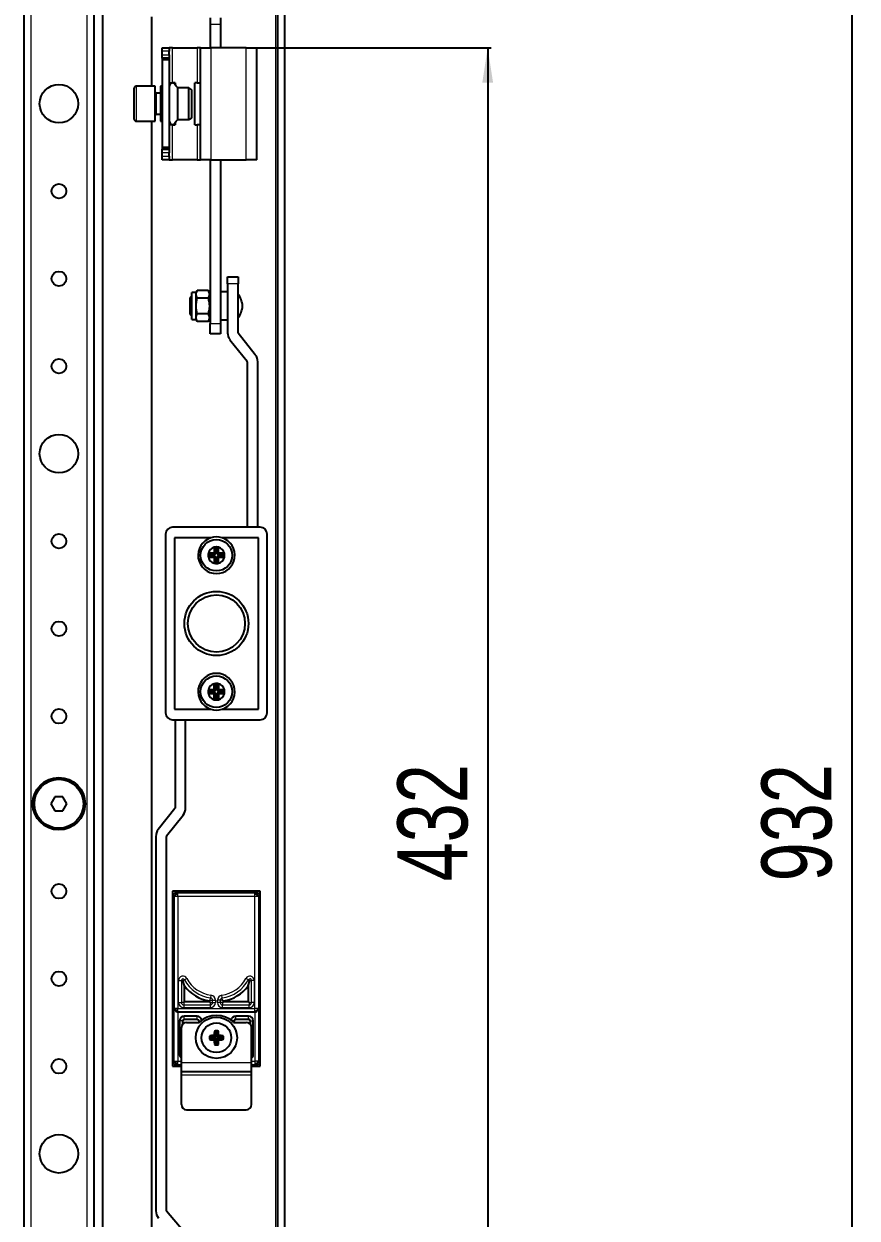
# Model space of a CAD drawing. Header units: millimetres. Extents: x -794 to 1944, y -422 to 1043.
# Drawn here: x 1706.2 to 1944.3, y 182.2 to 523.3 of the extents above; entities that cross this region are included whole.
import ezdxf

# ---------------------------------------------------------------- set-up
doc = ezdxf.new("R2010")
doc.units = ezdxf.units.MM
doc.layers.add('FORMAT', color=7, linetype='Continuous')
doc.styles.add('SLDTEXTSTYLE0', font='TXT', dxfattribs={"width": 0.75})
doc.dimstyles.new('SLDDIMSTYLE0', dxfattribs={"dimtxt": 20, "dimasz": 10, "dimexe": 0, "dimexo": 0.0625, "dimgap": 5, "dimtad": 2, "dimdec": 1, "dimrnd": 1e-09, "dimzin": 12, "dimdsep": 46, "dimtxsty": 'SLDTEXTSTYLE0', "dimsah": 1, "dimcen": 0.09, "dimadec": 0, "dimazin": 3, "dimtfac": 1, "dimtofl": 0, "dimtmove": 0, "dimatfit": 3, "dimfxl": 0, "dimfrac": 2, "dimtolj": 1, "dimtzin": 12, "dimarcsym": 0})

# ---------------------------------------------------------------- blocks, each defined once
blk = doc.blocks.new('_D_5')
at = {"layer": 'FORMAT'}
for p, q in [((1772.73, 766.53), (1943.72, 766.53)), ((1942.72, 766.53), (1942.72, -165.47)), ((1772.73, -165.47), (1943.72, -165.47))]:
    blk.add_line(p, q, dxfattribs=at)
for points in [[(1942.72, 766.53), (1941.18, 756.53), (1944.26, 756.53)], [(1942.72, -165.47), (1944.26, -155.47), (1941.18, -155.47)]]:
    blk.add_solid(points, dxfattribs=at)
at = {"layer": 'FORMAT', "insert": (1916.94, 278.36), "char_height": 20, "attachment_point": 1, "rotation": 90, "style": 'SLDTEXTSTYLE0'}
blk.add_mtext('932', dxfattribs=at)
blk = doc.blocks.new('_D_8')
at = {"layer": 'FORMAT'}
for p, q in [((1769.73, 516.53), (1839.72, 516.53)), ((1838.72, 516.53), (1838.72, 84.53)), ((1769.73, 84.53), (1839.72, 84.53))]:
    blk.add_line(p, q, dxfattribs=at)
for points in [[(1838.72, 516.53), (1837.18, 506.53), (1840.26, 506.53)], [(1838.72, 84.53), (1840.26, 94.53), (1837.18, 94.53)]]:
    blk.add_solid(points, dxfattribs=at)
at = {"layer": 'FORMAT', "insert": (1812.94, 278.36), "char_height": 20, "attachment_point": 1, "rotation": 90, "style": 'SLDTEXTSTYLE0'}
blk.add_mtext('432', dxfattribs=at)

msp = doc.modelspace()

# ---------------------------------------------------------------- linework, layer by layer
at = {"color": 7, "linetype": 'Continuous', "lineweight": 25}
for p, q in [((1778.72, -276.97), (1778.72, 878.03)), ((1780.72, -276.97), (1780.72, 878.03)), ((1728.72, 845.03), (1728.72, -243.97)), ((1706.22, 818.03), (1706.22, -216.97)), ((1726.22, 818.03), (1726.22, -216.97)), ((1742.72, 525.35), (1742.72, 505.53)), ((1759.42, 525.1), (1759.42, 523.23)), ((1759.42, 523.23), (1759.42, 516.53)), ((1762.42, 525.1), (1762.42, 523.23)), ((1762.42, 523.23), (1762.42, 516.53)), ((1745.72, 516.53), (1747.72, 516.53)), ((1745.72, 515.53), (1745.72, 516.53)), ((1745.72, 514.53), (1745.72, 515.53)), ((1747.72, 516.53), (1747.72, 515.53)), ((1748.72, 516.53), (1747.72, 516.53)), ((1747.72, 514.53), (1747.72, 515.53)), ((1748.72, 516.53), (1755.72, 516.53)), ((1756.72, 516.53), (1755.72, 516.53)), ((1756.72, 516.53), (1759.72, 516.53)), ((1756.72, 484.53), (1756.72, 516.53)), ((1769.72, 516.53), (1759.72, 516.53)), ((1769.72, 516.53), (1772.72, 516.53)), ((1772.72, 484.53), (1772.72, 516.53)), ((1745.72, 513.53), (1745.72, 514.53)), ((1747.72, 513.53), (1745.72, 513.53)), ((1745.72, 513.53), (1745.72, 513.03)), ((1747.72, 513.03), (1745.72, 513.03)), ((1745.72, 513.03), (1745.72, 488.03)), ((1747.72, 514.53), (1747.72, 513.53)), ((1747.72, 513.53), (1747.72, 513.03)), ((1747.72, 513.03), (1747.72, 488.03)), ((1743.72, 505.53), (1738.32, 505.53)), ((1743.72, 497.97), (1743.72, 505.53)), ((1745.72, 505.53), (1745.22, 505.53)), ((1745.22, 505.53), (1745.22, 504.31)), ((1747.72, 506.53), (1748.72, 506.53)), ((1749.42, 506.53), (1748.72, 506.53)), ((1749.42, 506.53), (1749.42, 506.08)), ((1753.35, 505.03), (1750.22, 505.03)), ((1750.22, 496.03), (1750.22, 505.03)), ((1754.22, 504.53), (1753.35, 505.03)), ((1753.35, 496.03), (1753.35, 505.03)), ((1755.02, 494.53), (1755.02, 506.53)), ((1755.72, 506.53), (1755.02, 506.53)), ((1755.72, 506.53), (1756.72, 506.53)), ((1737.72, 498.27), (1737.72, 504.93)), ((1745.22, 503.53), (1743.97, 503.53)), ((1745.22, 504.31), (1745.22, 495.53)), ((1754.22, 496.53), (1754.22, 504.53)), ((1737.72, 496.13), (1737.72, 498.27)), ((1738.32, 495.53), (1743.72, 495.53)), ((1742.72, 495.53), (1742.72, 105.53)), ((1743.72, 495.53), (1743.72, 497.97)), ((1743.97, 497.53), (1745.22, 497.53)), ((1745.22, 495.53), (1745.72, 495.53)), ((1749.42, 494.98), (1749.42, 494.53)), ((1750.22, 496.03), (1753.35, 496.03)), ((1753.35, 496.03), (1754.22, 496.53)), ((1748.72, 494.53), (1747.72, 494.53)), ((1748.72, 494.53), (1749.42, 494.53)), ((1755.02, 494.53), (1755.72, 494.53)), ((1756.72, 494.53), (1755.72, 494.53)), ((1747.72, 488.03), (1745.72, 488.03)), ((1745.72, 488.03), (1745.72, 487.53)), ((1747.72, 488.03), (1747.72, 487.53)), ((1745.72, 486.53), (1745.72, 487.53)), ((1745.72, 487.53), (1747.72, 487.53)), ((1745.72, 485.53), (1745.72, 486.53)), ((1745.72, 484.53), (1745.72, 485.53)), ((1747.72, 484.53), (1745.72, 484.53)), ((1747.72, 487.53), (1747.72, 486.53)), ((1747.72, 485.53), (1747.72, 486.53)), ((1747.72, 485.53), (1747.72, 484.53)), ((1747.72, 484.53), (1748.72, 484.53)), ((1755.72, 484.53), (1748.72, 484.53)), ((1755.72, 484.53), (1756.72, 484.53)), ((1759.72, 484.53), (1756.72, 484.53)), ((1759.42, 484.53), (1759.42, 437.73)), ((1759.72, 484.53), (1769.72, 484.53)), ((1762.42, 484.53), (1762.42, 437.73)), ((1772.72, 484.53), (1769.72, 484.53)), ((1764.42, 449.03), (1764.42, 451.03)), ((1764.42, 451.03), (1767.42, 451.03)), ((1767.42, 451.03), (1767.42, 449.03)), ((1755.76, 447.18), (1755.42, 446.58)), ((1758.87, 447.18), (1755.76, 447.18)), ((1759.22, 446.58), (1758.87, 447.18)), ((1764.42, 449.03), (1764.42, 435.1)), ((1767.42, 435.1), (1767.42, 449.03)), ((1754.22, 445.68), (1753.72, 445.18)), ((1753.72, 440.28), (1753.72, 445.18)), ((1755.42, 446.58), (1754.22, 446.58)), ((1754.22, 442.73), (1754.22, 446.58)), ((1755.42, 442.73), (1755.42, 446.58)), ((1758.87, 444.95), (1755.76, 444.95)), ((1759.22, 446.58), (1759.22, 438.88)), ((1759.42, 445.68), (1759.22, 445.68)), ((1764.42, 446.73), (1762.42, 446.73)), ((1753.72, 440.28), (1754.22, 439.78)), ((1754.22, 438.88), (1754.22, 442.73)), ((1755.42, 438.88), (1755.42, 442.73)), ((1758.87, 440.5), (1755.76, 440.5)), ((1754.22, 438.88), (1755.42, 438.88)), ((1755.42, 438.88), (1755.76, 438.28)), ((1758.87, 438.28), (1755.76, 438.28)), ((1758.87, 438.28), (1759.22, 438.88)), ((1759.22, 439.78), (1759.42, 439.78)), ((1759.42, 434.73), (1759.42, 437.73)), ((1762.42, 438.73), (1764.42, 438.73)), ((1762.42, 437.73), (1762.42, 434.73)), ((1762.42, 434.73), (1759.42, 434.73)), ((1772.33, 428.8), (1767.46, 434.97)), ((1765.1, 433.11), (1769.97, 426.94)), ((1770.02, 426.82), (1770.02, 379.53)), ((1773.02, 379.53), (1773.02, 426.82)), ((1773.72, 379.53), (1748.72, 379.53)), ((1746.72, 377.53), (1746.72, 326.53)), ((1749.22, 376.53), (1749.22, 327.53)), ((1759.62, 376.53), (1749.22, 376.53)), ((1773.22, 376.53), (1762.82, 376.53)), ((1773.22, 327.53), (1773.22, 376.53)), ((1775.72, 326.53), (1775.72, 377.53)), ((1759.31, 371.69), (1758.94, 372.13)), ((1760.52, 372.13), (1758.94, 372.13)), ((1760.62, 373.8), (1760.62, 372.23)), ((1761.05, 373.43), (1760.62, 373.8)), ((1761.05, 373.43), (1761.05, 372.23)), ((1761.38, 373.43), (1761.82, 373.8)), ((1761.38, 372.23), (1761.38, 373.43)), ((1761.82, 372.23), (1761.82, 373.8)), ((1763.49, 372.13), (1761.92, 372.13)), ((1763.12, 371.69), (1763.49, 372.13)), ((1759.31, 371.36), (1758.94, 370.93)), ((1758.94, 370.93), (1760.52, 370.93)), ((1760.52, 371.69), (1759.31, 371.69)), ((1759.31, 371.36), (1760.52, 371.36)), ((1760.62, 370.83), (1760.62, 369.25)), ((1761.05, 369.62), (1760.62, 369.25)), ((1761.05, 370.83), (1761.05, 369.62)), ((1761.38, 369.62), (1761.38, 370.83)), ((1761.38, 369.62), (1761.82, 369.25)), ((1761.82, 369.25), (1761.82, 370.83)), ((1763.12, 371.69), (1761.92, 371.69)), ((1761.92, 371.36), (1763.12, 371.36)), ((1761.92, 370.93), (1763.49, 370.93)), ((1763.12, 371.36), (1763.49, 370.93)), ((1760.62, 333.23), (1760.62, 334.8)), ((1761.05, 334.43), (1760.62, 334.8)), ((1761.05, 333.23), (1761.05, 334.43)), ((1761.38, 334.43), (1761.82, 334.8)), ((1761.38, 334.43), (1761.38, 333.23)), ((1761.82, 334.8), (1761.82, 333.23)), ((1759.31, 332.69), (1758.94, 333.13)), ((1758.94, 333.13), (1760.52, 333.13)), ((1759.31, 332.36), (1758.94, 331.93)), ((1760.52, 331.93), (1758.94, 331.93)), ((1759.31, 332.69), (1760.52, 332.69)), ((1760.52, 332.36), (1759.31, 332.36)), ((1760.62, 330.25), (1760.62, 331.83)), ((1761.05, 330.62), (1761.05, 331.83)), ((1761.38, 331.83), (1761.38, 330.62)), ((1761.82, 331.83), (1761.82, 330.25)), ((1761.92, 333.13), (1763.49, 333.13)), ((1761.92, 332.69), (1763.12, 332.69)), ((1763.12, 332.36), (1761.92, 332.36)), ((1763.49, 331.93), (1761.92, 331.93)), ((1763.12, 332.69), (1763.49, 333.13)), ((1763.12, 332.36), (1763.49, 331.93)), ((1761.05, 330.62), (1760.62, 330.25)), ((1761.38, 330.62), (1761.82, 330.25)), ((1748.72, 324.53), (1773.72, 324.53)), ((1749.22, 327.53), (1759.62, 327.53)), ((1749.42, 324.53), (1749.42, 299.3)), ((1752.42, 299.3), (1752.42, 324.53)), ((1762.82, 327.53), (1773.22, 327.53)), ((1715.06, 302.53), (1713.91, 300.53)), ((1713.91, 300.53), (1715.06, 298.53)), ((1717.37, 302.53), (1715.06, 302.53)), ((1718.53, 300.53), (1717.37, 302.53)), ((1717.37, 298.53), (1718.53, 300.53)), ((1715.06, 298.53), (1717.37, 298.53)), ((1749.37, 299.17), (1744.61, 293.2)), ((1746.96, 291.33), (1751.72, 297.3)), ((1743.92, 291.21), (1743.92, 184.23)), ((1746.92, 184.23), (1746.92, 291.21)), ((1773.72, 275.53), (1748.72, 275.53)), ((1748.72, 275.53), (1748.72, 225.53)), ((1748.9, 226.71), (1748.9, 274.34)), ((1749.9, 275.34), (1772.53, 275.34)), ((1773.53, 274.34), (1773.53, 226.71)), ((1773.72, 225.53), (1773.72, 275.53)), ((1752.12, 248.47), (1751.67, 250.03)), ((1770.31, 248.47), (1770.77, 250.03)), ((1752.12, 243.98), (1752.12, 248.47)), ((1770.31, 248.47), (1770.31, 243.98)), ((1752.12, 243.98), (1751.87, 243.73)), ((1759.21, 243.98), (1752.12, 243.98)), ((1759.21, 244.18), (1759.47, 244.4)), ((1759.21, 244.18), (1759.21, 243.98)), ((1759.21, 243.98), (1759.47, 243.73)), ((1763.22, 244.18), (1762.97, 244.4)), ((1763.22, 243.98), (1762.97, 243.73)), ((1763.22, 243.98), (1763.22, 244.18)), ((1770.31, 243.98), (1763.22, 243.98)), ((1770.31, 243.98), (1770.57, 243.73)), ((1750.19, 241.03), (1750.17, 241.03)), ((1750.2, 241.03), (1750.19, 241.03)), ((1772.23, 241.03), (1750.2, 241.03)), ((1755.72, 239.83), (1752.02, 239.83)), ((1752.02, 238.96), (1755.72, 238.96)), ((1770.42, 239.83), (1766.72, 239.83)), ((1766.72, 238.96), (1770.42, 238.96)), ((1772.25, 241.03), (1772.23, 241.03)), ((1772.26, 241.03), (1772.25, 241.03)), ((1750.72, 238.53), (1750.72, 228.83)), ((1751.22, 226.58), (1751.22, 236.58)), ((1751.58, 237.56), (1751.58, 238.53)), ((1752.72, 238.08), (1756.32, 238.08)), ((1756.15, 238.53), (1756.15, 238.08)), ((1761.1, 235.24), (1760.67, 235.6)), ((1761.33, 235.24), (1761.76, 235.6)), ((1766.11, 238.08), (1769.72, 238.08)), ((1766.28, 238.08), (1766.28, 238.53)), ((1770.85, 238.53), (1770.85, 237.56)), ((1771.22, 226.58), (1771.22, 236.58)), ((1771.72, 228.83), (1771.72, 238.53)), ((1759.66, 233.79), (1759.3, 234.22)), ((1759.66, 233.56), (1759.3, 233.13)), ((1761.1, 233.79), (1759.66, 233.79)), ((1759.66, 233.56), (1761.1, 233.56)), ((1761.1, 233.79), (1760.59, 234.31)), ((1761.1, 233.56), (1760.59, 233.05)), ((1761.1, 232.12), (1760.67, 231.76)), ((1761.1, 235.24), (1761.1, 233.79)), ((1761.1, 233.56), (1761.1, 232.12)), ((1761.33, 233.79), (1761.33, 235.24)), ((1761.33, 233.79), (1761.85, 234.31)), ((1762.78, 233.79), (1761.33, 233.79)), ((1761.33, 232.12), (1761.33, 233.56)), ((1761.33, 233.56), (1761.85, 233.05)), ((1761.33, 233.56), (1762.78, 233.56)), ((1761.33, 232.12), (1761.76, 231.76)), ((1762.78, 233.79), (1763.14, 234.22)), ((1762.78, 233.56), (1763.14, 233.13)), ((1748.72, 225.53), (1751.22, 225.53)), ((1751.22, 225.71), (1749.9, 225.71)), ((1751.22, 224.08), (1751.22, 226.58)), ((1771.22, 224.08), (1771.22, 226.58)), ((1772.53, 225.71), (1771.22, 225.71)), ((1771.22, 225.53), (1773.72, 225.53)), ((1751.22, 224.08), (1771.22, 224.08)), ((1751.22, 223.08), (1751.22, 224.08)), ((1751.22, 214.58), (1751.22, 223.08)), ((1771.22, 223.08), (1771.22, 224.08)), ((1771.22, 214.58), (1771.22, 223.08)), ((1752.72, 213.08), (1769.72, 213.08)), ((1756.65, 172.73), (1746.96, 184.1))]:
    msp.add_line(p, q, dxfattribs=at)
at = {"color": 8, "linetype": 'Continuous', "lineweight": 18}
for p, q in [((1778.12, 875.43), (1778.12, -274.37)), ((1708.22, 818.03), (1708.22, -216.97)), ((1724.22, 818.03), (1724.22, -216.97)), ((1759.42, 523.23), (1762.42, 523.23)), ((1747.72, 515.53), (1745.72, 515.53)), ((1748.72, 506.53), (1748.72, 516.53)), ((1755.72, 516.53), (1755.72, 506.53)), ((1759.72, 484.53), (1759.72, 516.53)), ((1769.72, 484.53), (1769.72, 516.53)), ((1745.72, 514.53), (1747.72, 514.53)), ((1738.32, 505.53), (1738.32, 497.97)), ((1743.97, 503.53), (1743.97, 497.53)), ((1738.32, 497.97), (1738.32, 495.53)), ((1748.72, 484.53), (1748.72, 494.53)), ((1755.72, 494.53), (1755.72, 484.53)), ((1747.72, 486.53), (1745.72, 486.53)), ((1745.72, 485.53), (1747.72, 485.53)), ((1767.42, 449.03), (1764.42, 449.03)), ((1759.42, 437.73), (1762.42, 437.73)), ((1760.52, 371.69), (1760.52, 372.13)), ((1761.05, 372.23), (1760.62, 372.23)), ((1761.38, 372.23), (1761.82, 372.23)), ((1761.92, 371.69), (1761.92, 372.13)), ((1760.52, 371.36), (1760.52, 370.93)), ((1761.05, 370.83), (1760.62, 370.83)), ((1761.38, 370.83), (1761.82, 370.83)), ((1761.92, 371.36), (1761.92, 370.93)), ((1760.52, 332.69), (1760.52, 333.13)), ((1760.52, 332.36), (1760.52, 331.93)), ((1761.05, 333.23), (1760.62, 333.23)), ((1761.05, 331.83), (1760.62, 331.83)), ((1761.38, 333.23), (1761.82, 333.23)), ((1761.38, 331.83), (1761.82, 331.83)), ((1761.92, 332.69), (1761.92, 333.13)), ((1761.92, 332.36), (1761.92, 331.93)), ((1749.2, 274.04), (1748.9, 274.34)), ((1749.2, 242.03), (1749.2, 274.04)), ((1749.9, 275.34), (1750.2, 275.04)), ((1750.2, 275.04), (1772.23, 275.04)), ((1750.2, 274.04), (1750.2, 242.03)), ((1772.23, 274.04), (1750.2, 274.04)), ((1772.23, 275.04), (1772.53, 275.34)), ((1772.23, 242.03), (1772.23, 274.04)), ((1773.53, 274.34), (1773.23, 274.04)), ((1773.23, 274.04), (1773.23, 242.03)), ((1750.41, 243.73), (1750.41, 250.03)), ((1750.41, 250.03), (1751.21, 250.03)), ((1751.21, 250.03), (1751.21, 243.73)), ((1751.67, 250.03), (1751.21, 250.03)), ((1751.67, 250.03), (1752.07, 250.24)), ((1752.77, 250.62), (1752.07, 250.24)), ((1770.36, 250.24), (1769.66, 250.62)), ((1770.77, 250.03), (1770.36, 250.24)), ((1770.77, 250.03), (1771.23, 250.03)), ((1772.03, 250.03), (1771.23, 250.03)), ((1771.23, 243.73), (1771.23, 250.03)), ((1772.03, 250.03), (1772.03, 243.73)), ((1759.66, 245.84), (1759.56, 245.05)), ((1762.88, 245.05), (1762.77, 245.84)), ((1750.41, 243.73), (1751.21, 243.73)), ((1751.87, 243.73), (1751.21, 243.73)), ((1751.87, 243.73), (1751.87, 243.07)), ((1751.87, 243.07), (1751.87, 242.27)), ((1751.87, 243.07), (1759.47, 243.07)), ((1759.47, 242.27), (1751.87, 242.27)), ((1759.47, 244.4), (1759.56, 245.05)), ((1759.47, 244.4), (1760.13, 244.4)), ((1759.47, 243.73), (1759.47, 243.07)), ((1759.47, 243.73), (1760.13, 243.73)), ((1759.47, 243.07), (1759.47, 242.27)), ((1760.13, 244.4), (1760.93, 244.4)), ((1760.13, 243.73), (1760.13, 244.4)), ((1760.13, 243.73), (1760.93, 243.73)), ((1760.93, 244.4), (1760.93, 243.73)), ((1761.51, 243.73), (1761.51, 244.4)), ((1762.31, 244.4), (1761.51, 244.4)), ((1762.31, 243.73), (1761.51, 243.73)), ((1762.31, 244.4), (1762.31, 243.73)), ((1762.97, 244.4), (1762.31, 244.4)), ((1762.97, 243.73), (1762.31, 243.73)), ((1762.97, 244.4), (1762.88, 245.05)), ((1762.97, 243.73), (1762.97, 243.07)), ((1762.97, 242.27), (1762.97, 243.07)), ((1762.97, 243.07), (1770.57, 243.07)), ((1770.57, 242.27), (1762.97, 242.27)), ((1770.57, 243.73), (1770.57, 243.07)), ((1770.57, 243.73), (1771.23, 243.73)), ((1770.57, 242.27), (1770.57, 243.07)), ((1772.03, 243.73), (1771.23, 243.73)), ((1749.17, 242.03), (1749.2, 242.03)), ((1749.17, 226.98), (1749.17, 242.03)), ((1750.17, 241.03), (1750.17, 226.98)), ((1750.2, 242.03), (1772.23, 242.03)), ((1752.02, 238.96), (1752.02, 239.83)), ((1755.72, 238.96), (1755.72, 239.83)), ((1766.72, 238.96), (1766.72, 239.83)), ((1770.42, 238.96), (1770.42, 239.83)), ((1772.26, 226.98), (1772.26, 241.03)), ((1773.23, 242.03), (1773.26, 242.03)), ((1773.26, 242.03), (1773.26, 226.98)), ((1751.58, 238.53), (1750.72, 238.53)), ((1756.15, 238.53), (1756.82, 238.53)), ((1766.28, 238.53), (1765.61, 238.53)), ((1770.85, 238.53), (1771.72, 238.53)), ((1751.22, 228.83), (1750.72, 228.83)), ((1771.22, 228.83), (1771.72, 228.83)), ((1748.9, 226.71), (1749.17, 226.98)), ((1750.17, 225.98), (1749.9, 225.71)), ((1750.17, 226.98), (1751.22, 226.98)), ((1751.22, 225.98), (1750.17, 225.98)), ((1751.22, 226.58), (1771.22, 226.58)), ((1771.22, 226.98), (1772.26, 226.98)), ((1772.26, 225.98), (1771.22, 225.98)), ((1772.53, 225.71), (1772.26, 225.98)), ((1773.26, 226.98), (1773.53, 226.71)), ((1751.22, 223.08), (1771.22, 223.08))]:
    msp.add_line(p, q, dxfattribs=at)
at = {"color": 7, "linetype": 'Continuous', "lineweight": 25}
for centre, radius in [((1716.22, 500.53), 5.5), ((1716.22, 475.53), 2.1), ((1716.22, 450.53), 2.1), ((1716.22, 425.53), 2.1), ((1716.22, 400.53), 5.5), ((1716.22, 375.53), 2.1), ((1761.22, 371.53), 4.5), ((1761.22, 352.03), 9.15), ((1761.22, 352.03), 8.15), ((1716.22, 350.53), 2.1), ((1761.22, 332.53), 4.5), ((1716.22, 325.53), 2.1), ((1716.22, 300.53), 7.5), ((1716.22, 300.53), 7), ((1716.22, 275.53), 2.1), ((1716.22, 250.53), 2.1), ((1761.22, 233.68), 5.9), ((1761.22, 233.68), 4.25), ((1716.22, 225.53), 2.1), ((1716.22, 200.53), 5.5)]:
    msp.add_circle(centre, radius, dxfattribs=at)
for centre, radius, start, end in [((1738.32, 504.93), 0.6, 90, 180), ((1743.97, 503.78), 0.25, 180, 270), ((1738.32, 496.13), 0.6, 180, 270), ((1743.97, 497.28), 0.25, 90, 180), ((1760.77, 441.77), 8, 6.8819, 33.8709), ((1760.77, 443.68), 8, 326.1291, 353.1181), ((1767.62, 435.1), 3.2, 180, 218.264), ((1767.62, 435.1), 0.2, 180, 218.264), ((1769.82, 426.82), 0.2, 0, 38.264), ((1769.82, 426.82), 3.2, 0, 38.264), ((1748.72, 377.53), 2, 90, 180), ((1773.72, 377.53), 2, 0, 90), ((1761.22, 371.53), 5.25, 107.7528, 72.2472), ((1761.22, 371.53), 5.25, 72.2472, 107.7528), ((1761.22, 371.53), 2.35, 165.2075, 194.7925), ((1761.22, 371.53), 2.35, 104.7925, 165.2075), ((1760.52, 372.23), 0.1, 270, 0), ((1760.52, 372.23), 0.537, 270, 0), ((1761.22, 371.53), 2.35, 75.2075, 104.7925), ((1761.22, 371.53), 1.91, 85.1056, 94.8944), ((1761.92, 372.23), 0.537, 180, 270), ((1761.22, 371.53), 2.35, 14.7925, 75.2075), ((1761.92, 372.23), 0.1, 180, 270), ((1761.22, 371.53), 2.35, 345.2075, 14.7925), ((1761.22, 371.53), 2.35, 194.7925, 255.2075), ((1761.22, 371.53), 1.91, 175.1056, 184.8944), ((1760.52, 370.83), 0.537, 0, 90), ((1760.52, 370.83), 0.1, 0, 90), ((1761.22, 371.53), 2.35, 255.2075, 284.7925), ((1761.22, 371.53), 1.91, 265.1056, 274.8944), ((1761.92, 370.83), 0.537, 90, 180), ((1761.22, 371.53), 2.35, 284.7925, 345.2075), ((1761.92, 370.83), 0.1, 90, 180), ((1761.22, 371.53), 1.91, 355.1056, 4.8944), ((1761.22, 332.53), 5.25, 287.7528, 252.2472), ((1761.22, 332.53), 2.35, 104.7925, 165.2075), ((1761.22, 332.53), 2.35, 75.2075, 104.7925), ((1761.22, 332.53), 1.91, 85.1056, 94.8944), ((1761.22, 332.53), 2.35, 14.7925, 75.2075), ((1761.22, 332.53), 2.35, 165.2075, 194.7925), ((1761.22, 332.53), 2.35, 194.7925, 255.2075), ((1761.22, 332.53), 1.91, 175.1056, 184.8944), ((1760.52, 333.23), 0.1, 270, 0), ((1760.52, 333.23), 0.537, 270, 0), ((1760.52, 331.83), 0.537, 0, 90), ((1760.52, 331.83), 0.1, 0, 90), ((1761.92, 333.23), 0.537, 180, 270), ((1761.92, 331.83), 0.537, 90, 180), ((1761.92, 333.23), 0.1, 180, 270), ((1761.22, 332.53), 2.35, 284.7925, 345.2075), ((1761.92, 331.83), 0.1, 90, 180), ((1761.22, 332.53), 1.91, 355.1056, 4.8944), ((1761.22, 332.53), 2.35, 345.2075, 14.7925), ((1761.22, 332.53), 2.35, 255.2075, 284.7925), ((1761.22, 332.53), 1.91, 265.1056, 274.8944), ((1748.72, 326.53), 2, 180, 270), ((1761.22, 332.53), 5.25, 252.2472, 287.7528), ((1773.72, 326.53), 2, 270, 0), ((1749.22, 299.3), 0.2, 321.4416, 0), ((1749.22, 299.3), 3.2, 321.4416, 0), ((1747.12, 291.21), 3.2, 141.4416, 180), ((1747.12, 291.21), 0.2, 141.4416, 180), ((1760.91, 255), 10.95, 216.5958, 261.061), ((1761.52, 255), 10.95, 278.939, 323.4042), ((1752.02, 238.53), 1.3, 90, 180), ((1752.02, 238.53), 0.435, 90, 180), ((1755.72, 238.53), 1.3, 6.3593, 90), ((1755.72, 238.53), 0.435, 0, 90), ((1761.22, 233.08), 7, 45.5847, 134.4153), ((1766.72, 238.53), 1.3, 90, 173.6407), ((1766.72, 238.53), 0.435, 90, 180), ((1770.42, 238.53), 1.3, 0, 90), ((1770.42, 238.53), 0.435, 0, 90), ((1752.72, 236.58), 1.5, 90, 180), ((1779.3, 233.74), 18.72, 174.3168, 178.2751), ((1761.22, 233.68), 2, 74.1146, 105.8854), ((1743.14, 233.74), 18.72, 1.7249, 5.6832), ((1769.72, 236.58), 1.5, 0, 90), ((1761.22, 233.68), 2, 164.1146, 195.8854), ((1761.15, 215.6), 18.72, 91.7249, 95.6832), ((1761.15, 251.76), 18.72, 264.3168, 268.2751), ((1761.22, 233.68), 1.56, 175.8165, 184.1835), ((1779.3, 233.61), 18.72, 181.7249, 185.6832), ((1761.22, 233.68), 1.56, 85.8165, 94.1835), ((1761.22, 233.68), 1.56, 265.8165, 274.1835), ((1743.14, 233.61), 18.72, 354.3168, 358.2751), ((1761.28, 215.6), 18.72, 84.3168, 88.2751), ((1761.28, 251.76), 18.72, 271.7249, 275.6832), ((1761.22, 233.68), 1.56, 355.8165, 4.1835), ((1761.22, 233.68), 2, 344.1146, 15.8854), ((1752.02, 228.83), 1.3, 180, 232.0201), ((1761.22, 233.68), 2, 254.1146, 285.8854), ((1770.42, 228.83), 1.3, 307.9799, 0), ((1752.72, 214.58), 1.5, 180, 270), ((1769.72, 214.58), 1.5, 270, 0), ((1747.12, 184.23), 3.2, 180, 220.4367), ((1747.12, 184.23), 0.2, 180, 220.4367)]:
    msp.add_arc(centre, radius, start, end, dxfattribs=at)
at = {"color": 8, "linetype": 'Continuous', "lineweight": 18}
for centre, radius, start, end in [((1751.67, 250.03), 1.26, 28.2631, 180), ((1751.67, 250.03), 0.46, 28.2631, 180), ((1760.91, 255), 10.04, 208.2631, 262.2213), ((1760.91, 255), 9.24, 208.2631, 262.2213), ((1761.52, 255), 9.24, 277.7787, 331.7369), ((1761.52, 255), 10.04, 277.7787, 331.7369), ((1770.77, 250.03), 1.26, 0, 151.7369), ((1770.77, 250.03), 0.46, 0, 151.7369), ((1759.47, 244.4), 1.46, 0, 82.2213), ((1762.97, 244.4), 1.46, 97.7787, 180), ((1751.87, 243.73), 1.46, 180, 270), ((1751.87, 243.73), 0.66, 180, 270), ((1759.47, 243.73), 1.46, 270, 0), ((1759.47, 243.73), 0.66, 270, 0), ((1759.47, 244.4), 0.66, 0, 82.2213), ((1762.97, 243.73), 1.46, 180, 270), ((1762.97, 244.4), 0.66, 97.7787, 180), ((1762.97, 243.73), 0.66, 180, 270), ((1770.57, 243.73), 1.46, 270, 0), ((1770.57, 243.73), 0.66, 270, 0)]:
    msp.add_arc(centre, radius, start, end, dxfattribs=at)
at = {"color": 7, "linetype": 'Continuous', "lineweight": 25}
for points, knots in [([(1750.22, 505.03), (1750.04, 505.18), (1749.69, 505.49), (1749.5, 506.05), (1749.13, 506.36), (1748.8, 506.49), (1748.44, 506.45), (1748.09, 506.26), (1747.84, 505.9), (1747.76, 505.61), (1747.72, 505.46)], [0, 0, 0, 0, 0.185676, 0.371025, 0.466937, 0.562172, 0.656347, 0.751553, 0.873842, 1, 1, 1, 1]), ([(1747.72, 495.59), (1747.76, 495.44), (1747.84, 495.15), (1748.09, 494.79), (1748.44, 494.6), (1748.8, 494.56), (1749.13, 494.69), (1749.5, 495), (1749.69, 495.57), (1750.04, 495.87), (1750.22, 496.03)], [0, 0, 0, 0, 0.126158, 0.248447, 0.343653, 0.437828, 0.533063, 0.628975, 0.814324, 1, 1, 1, 1]), ([(1755.76, 444.95), (1755.58, 445.35), (1755.25, 446.09), (1755.6, 446.83), (1755.76, 447.18)], [0, 0, 0, 0, 0.534707, 1, 1, 1, 1]), ([(1758.87, 447.18), (1759.05, 446.78), (1759.39, 446.03), (1759.03, 445.29), (1758.87, 444.95)], [0, 0, 0, 0, 0.534707, 1, 1, 1, 1]), ([(1755.76, 440.5), (1755.59, 441.26), (1755.25, 442.74), (1755.59, 444.22), (1755.76, 444.95)], [0, 0, 0, 0, 0.508481, 1, 1, 1, 1]), ([(1758.87, 444.95), (1759.04, 444.2), (1759.39, 442.71), (1759.04, 441.23), (1758.87, 440.5)], [0, 0, 0, 0, 0.508481, 1, 1, 1, 1]), ([(1755.76, 438.28), (1755.58, 438.67), (1755.25, 439.42), (1755.6, 440.16), (1755.76, 440.5)], [0, 0, 0, 0, 0.534707, 1, 1, 1, 1]), ([(1758.87, 440.5), (1759.05, 440.1), (1759.39, 439.36), (1759.03, 438.62), (1758.87, 438.28)], [0, 0, 0, 0, 0.534707, 1, 1, 1, 1]), ([(1748.9, 274.34), (1748.9, 274.37), (1748.91, 274.5), (1749.04, 274.72), (1749.26, 274.98), (1749.5, 275.18), (1749.69, 275.29), (1749.81, 275.33), (1749.87, 275.34), (1749.9, 275.34)], [0, 0, 0, 0, 0.0566974, 0.2503517, 0.4998638, 0.7488693, 0.8744535, 0.9435148, 1, 1, 1, 1]), ([(1772.53, 275.34), (1772.56, 275.34), (1772.69, 275.33), (1772.91, 275.2), (1773.17, 274.98), (1773.37, 274.74), (1773.48, 274.55), (1773.53, 274.43), (1773.53, 274.37), (1773.53, 274.34)], [0, 0, 0, 0, 0.056697, 0.250352, 0.499864, 0.748869, 0.874453, 0.943515, 1, 1, 1, 1]), ([(1749.17, 242.03), (1749.18, 241.97), (1749.22, 241.76), (1749.45, 241.48), (1749.73, 241.23), (1749.93, 241.1), (1750.06, 241.04), (1750.14, 241.03), (1750.17, 241.03)], [0, 0, 0, 0, 0.125207, 0.499639, 0.74848, 0.874099, 0.946251, 1, 1, 1, 1]), ([(1772.23, 241.03), (1772.26, 241.03), (1772.33, 241.04), (1772.44, 241.08), (1772.63, 241.19), (1772.77, 241.31), (1772.86, 241.4)], [0, 0, 0, 0, 0.124863, 0.249962, 0.500073, 1, 1, 1, 1]), ([(1772.26, 241.03), (1772.29, 241.03), (1772.44, 241.06), (1772.68, 241.21), (1772.94, 241.44), (1773.12, 241.67), (1773.23, 241.87), (1773.25, 241.97), (1773.26, 242.03)], [0, 0, 0, 0, 0.053741, 0.2506254, 0.4994286, 0.749504, 0.8748127, 1, 1, 1, 1]), ([(1749.9, 225.71), (1749.87, 225.71), (1749.75, 225.72), (1749.52, 225.85), (1749.26, 226.07), (1749.06, 226.31), (1748.95, 226.5), (1748.91, 226.62), (1748.9, 226.68), (1748.9, 226.71)], [0, 0, 0, 0, 0.0566974, 0.2503517, 0.4998638, 0.7488693, 0.8744535, 0.9435148, 1, 1, 1, 1]), ([(1773.53, 226.71), (1773.53, 226.68), (1773.52, 226.56), (1773.39, 226.33), (1773.17, 226.07), (1772.93, 225.87), (1772.74, 225.76), (1772.62, 225.72), (1772.56, 225.71), (1772.53, 225.71)], [0, 0, 0, 0, 0.056697, 0.250352, 0.499864, 0.748869, 0.874453, 0.943515, 1, 1, 1, 1])]:
    msp.add_open_spline(points, degree=3, knots=knots, dxfattribs=at)
at = {"color": 8, "linetype": 'Continuous', "lineweight": 18}
for points, knots in [([(1749.57, 274.67), (1749.48, 274.58), (1749.36, 274.44), (1749.25, 274.25), (1749.21, 274.14), (1749.2, 274.07), (1749.2, 274.04)], [0, 0, 0, 0, 0.499932, 0.750046, 0.875143, 1, 1, 1, 1]), ([(1749.57, 274.04), (1749.47, 274.04), (1749.33, 274.04), (1749.22, 274.04), (1749.2, 274.04), (1749.2, 274.04)], [0, 0, 0, 0, 0.633094, 0.851999, 1, 1, 1, 1]), ([(1750.2, 275.04), (1750.17, 275.04), (1750.11, 275.03), (1749.99, 274.99), (1749.8, 274.88), (1749.66, 274.76), (1749.57, 274.67)], [0, 0, 0, 0, 0.124863, 0.249962, 0.500073, 1, 1, 1, 1]), ([(1749.57, 274.67), (1749.57, 274.67), (1749.58, 274.66), (1749.65, 274.59), (1749.68, 274.56)], [0, 0, 0, 0, 0.584601, 1, 1, 1, 1]), ([(1749.57, 274.04), (1749.58, 274.15), (1749.59, 274.34), (1749.65, 274.5), (1749.68, 274.56)], [0, 0, 0, 0, 0.584782, 1, 1, 1, 1]), ([(1750.2, 274.04), (1750.16, 274.04), (1750.07, 274.04), (1749.85, 274.04), (1749.69, 274.04), (1749.57, 274.04)], [0, 0, 0, 0, 0.148001, 0.366906, 1, 1, 1, 1]), ([(1750.2, 274.67), (1750.09, 274.66), (1749.9, 274.66), (1749.74, 274.59), (1749.68, 274.56)], [0, 0, 0, 0, 0.584782, 1, 1, 1, 1]), ([(1750.2, 274.67), (1750.2, 274.75), (1750.2, 274.88), (1750.2, 274.99), (1750.2, 275.03), (1750.2, 275.04), (1750.2, 275.04)], [0, 0, 0, 0, 0.499933, 0.750044, 0.87514, 1, 1, 1, 1]), ([(1750.2, 274.04), (1750.2, 274.07), (1750.2, 274.14), (1750.2, 274.25), (1750.2, 274.44), (1750.2, 274.58), (1750.2, 274.67)], [0, 0, 0, 0, 0.124527, 0.250035, 0.500121, 1, 1, 1, 1]), ([(1772.23, 274.67), (1772.23, 274.77), (1772.23, 274.91), (1772.23, 275.03), (1772.23, 275.04), (1772.23, 275.04)], [0, 0, 0, 0, 0.633094, 0.851999, 1, 1, 1, 1]), ([(1772.86, 274.67), (1772.77, 274.76), (1772.63, 274.88), (1772.44, 274.99), (1772.33, 275.03), (1772.26, 275.04), (1772.23, 275.04)], [0, 0, 0, 0, 0.499932, 0.750046, 0.875143, 1, 1, 1, 1]), ([(1772.23, 274.04), (1772.23, 274.08), (1772.23, 274.17), (1772.23, 274.39), (1772.23, 274.55), (1772.23, 274.67)], [0, 0, 0, 0, 0.148001, 0.3669064, 1, 1, 1, 1]), ([(1772.23, 274.67), (1772.34, 274.66), (1772.53, 274.66), (1772.69, 274.59), (1772.75, 274.56)], [0, 0, 0, 0, 0.584782, 1, 1, 1, 1]), ([(1772.86, 274.04), (1772.74, 274.04), (1772.58, 274.04), (1772.36, 274.04), (1772.27, 274.04), (1772.23, 274.04)], [0, 0, 0, 0, 0.633094, 0.851999, 1, 1, 1, 1]), ([(1772.86, 274.67), (1772.86, 274.67), (1772.85, 274.66), (1772.78, 274.59), (1772.75, 274.56)], [0, 0, 0, 0, 0.584601, 1, 1, 1, 1]), ([(1772.86, 274.04), (1772.86, 274.15), (1772.85, 274.34), (1772.78, 274.5), (1772.75, 274.56)], [0, 0, 0, 0, 0.584782, 1, 1, 1, 1]), ([(1773.23, 274.04), (1773.23, 274.07), (1773.22, 274.14), (1773.18, 274.25), (1773.07, 274.44), (1772.95, 274.58), (1772.86, 274.67)], [0, 0, 0, 0, 0.124863, 0.249962, 0.500073, 1, 1, 1, 1]), ([(1773.23, 274.04), (1773.23, 274.04), (1773.22, 274.04), (1773.1, 274.04), (1772.96, 274.04), (1772.86, 274.04)], [0, 0, 0, 0, 0.148001, 0.366906, 1, 1, 1, 1]), ([(1749.57, 242.03), (1749.49, 242.03), (1749.36, 242.03), (1749.26, 242.03), (1749.21, 242.03), (1749.2, 242.03), (1749.2, 242.03)], [0, 0, 0, 0, 0.49988, 0.749964, 0.875473, 1, 1, 1, 1]), ([(1749.57, 241.4), (1749.46, 241.51), (1749.32, 241.67), (1749.21, 241.9), (1749.2, 241.99), (1749.2, 242.03)], [0, 0, 0, 0, 0.633497, 0.852215, 1, 1, 1, 1]), ([(1750.2, 242.03), (1750.17, 242.03), (1750.11, 242.03), (1749.99, 242.03), (1749.8, 242.03), (1749.66, 242.03), (1749.57, 242.03)], [0, 0, 0, 0, 0.124527, 0.250035, 0.500121, 1, 1, 1, 1]), ([(1749.57, 242.03), (1749.58, 241.92), (1749.58, 241.73), (1749.65, 241.57), (1749.68, 241.5)], [0, 0, 0, 0, 0.585225, 1, 1, 1, 1]), ([(1749.57, 241.4), (1749.57, 241.4), (1749.58, 241.41), (1749.65, 241.47), (1749.68, 241.5)], [0, 0, 0, 0, 0.5850478, 1, 1, 1, 1]), ([(1750.2, 241.03), (1750.16, 241.03), (1750.07, 241.04), (1749.84, 241.15), (1749.69, 241.29), (1749.57, 241.4)], [0, 0, 0, 0, 0.147785, 0.366503, 1, 1, 1, 1]), ([(1750.2, 241.4), (1750.09, 241.4), (1749.9, 241.41), (1749.74, 241.47), (1749.68, 241.5)], [0, 0, 0, 0, 0.585048, 1, 1, 1, 1]), ([(1750.2, 241.4), (1750.2, 241.49), (1750.2, 241.63), (1750.2, 241.82), (1750.2, 241.93), (1750.2, 241.99), (1750.2, 242.03)], [0, 0, 0, 0, 0.4998775, 0.7499648, 0.8754836, 1, 1, 1, 1]), ([(1750.2, 241.03), (1750.2, 241.03), (1750.2, 241.04), (1750.2, 241.08), (1750.2, 241.19), (1750.2, 241.31), (1750.2, 241.4)], [0, 0, 0, 0, 0.124863, 0.249962, 0.500073, 1, 1, 1, 1]), ([(1772.23, 241.4), (1772.23, 241.51), (1772.23, 241.67), (1772.23, 241.9), (1772.23, 241.99), (1772.23, 242.03)], [0, 0, 0, 0, 0.633497, 0.852215, 1, 1, 1, 1]), ([(1772.86, 242.03), (1772.77, 242.03), (1772.63, 242.03), (1772.44, 242.03), (1772.33, 242.03), (1772.26, 242.03), (1772.23, 242.03)], [0, 0, 0, 0, 0.4998798, 0.7499641, 0.8754727, 1, 1, 1, 1]), ([(1772.23, 241.4), (1772.34, 241.4), (1772.53, 241.41), (1772.69, 241.47), (1772.76, 241.5)], [0, 0, 0, 0, 0.585048, 1, 1, 1, 1]), ([(1772.23, 241.03), (1772.23, 241.03), (1772.23, 241.04), (1772.23, 241.15), (1772.23, 241.29), (1772.23, 241.4)], [0, 0, 0, 0, 0.147785, 0.366503, 1, 1, 1, 1]), ([(1772.86, 242.03), (1772.86, 241.92), (1772.85, 241.73), (1772.78, 241.57), (1772.76, 241.5)], [0, 0, 0, 0, 0.585225, 1, 1, 1, 1]), ([(1772.86, 241.4), (1772.86, 241.4), (1772.85, 241.41), (1772.78, 241.47), (1772.76, 241.5)], [0, 0, 0, 0, 0.585048, 1, 1, 1, 1]), ([(1773.23, 242.03), (1773.23, 242.03), (1773.22, 242.03), (1773.18, 242.03), (1773.07, 242.03), (1772.94, 242.03), (1772.86, 242.03)], [0, 0, 0, 0, 0.124527, 0.250035, 0.500121, 1, 1, 1, 1]), ([(1772.86, 241.4), (1772.95, 241.49), (1773.07, 241.63), (1773.18, 241.82), (1773.22, 241.93), (1773.23, 241.99), (1773.23, 242.03)], [0, 0, 0, 0, 0.4998775, 0.7499648, 0.8754836, 1, 1, 1, 1]), ([(1749.17, 226.98), (1749.17, 226.98), (1749.19, 226.98), (1749.3, 226.98), (1749.44, 226.98), (1749.54, 226.98)], [0, 0, 0, 0, 0.148001, 0.366906, 1, 1, 1, 1]), ([(1749.17, 226.98), (1749.17, 226.95), (1749.18, 226.89), (1749.22, 226.77), (1749.33, 226.58), (1749.45, 226.44), (1749.54, 226.35)], [0, 0, 0, 0, 0.124863, 0.249962, 0.500073, 1, 1, 1, 1]), ([(1749.54, 226.98), (1749.66, 226.98), (1749.82, 226.98), (1750.04, 226.98), (1750.13, 226.98), (1750.17, 226.98)], [0, 0, 0, 0, 0.633094, 0.851999, 1, 1, 1, 1]), ([(1749.54, 226.98), (1749.55, 226.87), (1749.56, 226.68), (1749.62, 226.52), (1749.65, 226.46)], [0, 0, 0, 0, 0.584782, 1, 1, 1, 1]), ([(1749.54, 226.35), (1749.54, 226.35), (1749.55, 226.36), (1749.62, 226.43), (1749.65, 226.46)], [0, 0, 0, 0, 0.584601, 1, 1, 1, 1]), ([(1749.54, 226.35), (1749.63, 226.26), (1749.77, 226.14), (1749.96, 226.03), (1750.08, 225.99), (1750.14, 225.98), (1750.17, 225.98)], [0, 0, 0, 0, 0.4999314, 0.7500452, 0.8751424, 1, 1, 1, 1]), ([(1750.17, 226.35), (1750.06, 226.36), (1749.88, 226.37), (1749.71, 226.43), (1749.65, 226.46)], [0, 0, 0, 0, 0.584782, 1, 1, 1, 1]), ([(1750.17, 226.35), (1750.17, 226.44), (1750.17, 226.58), (1750.17, 226.77), (1750.17, 226.89), (1750.17, 226.95), (1750.17, 226.98)], [0, 0, 0, 0, 0.49988, 0.749964, 0.875473, 1, 1, 1, 1]), ([(1750.17, 225.98), (1750.17, 225.98), (1750.17, 225.99), (1750.17, 226.04), (1750.17, 226.14), (1750.17, 226.27), (1750.17, 226.35)], [0, 0, 0, 0, 0.124859, 0.249955, 0.500068, 1, 1, 1, 1]), ([(1772.89, 226.98), (1772.8, 226.98), (1772.66, 226.98), (1772.47, 226.98), (1772.35, 226.98), (1772.29, 226.98), (1772.26, 226.98)], [0, 0, 0, 0, 0.49988, 0.749964, 0.875473, 1, 1, 1, 1]), ([(1772.26, 226.35), (1772.26, 226.47), (1772.26, 226.63), (1772.26, 226.85), (1772.26, 226.94), (1772.26, 226.98)], [0, 0, 0, 0, 0.6330936, 0.851999, 1, 1, 1, 1]), ([(1772.26, 226.35), (1772.37, 226.36), (1772.56, 226.37), (1772.72, 226.43), (1772.78, 226.46)], [0, 0, 0, 0, 0.584782, 1, 1, 1, 1]), ([(1772.26, 225.98), (1772.26, 225.98), (1772.26, 226), (1772.26, 226.11), (1772.26, 226.25), (1772.26, 226.35)], [0, 0, 0, 0, 0.148001, 0.366906, 1, 1, 1, 1]), ([(1772.26, 225.98), (1772.29, 225.98), (1772.36, 225.99), (1772.47, 226.03), (1772.66, 226.14), (1772.8, 226.26), (1772.89, 226.35)], [0, 0, 0, 0, 0.124863, 0.249962, 0.500073, 1, 1, 1, 1]), ([(1772.89, 226.98), (1772.88, 226.87), (1772.88, 226.68), (1772.81, 226.52), (1772.78, 226.46)], [0, 0, 0, 0, 0.5847816, 1, 1, 1, 1]), ([(1772.89, 226.35), (1772.89, 226.35), (1772.88, 226.36), (1772.81, 226.43), (1772.78, 226.46)], [0, 0, 0, 0, 0.584601, 1, 1, 1, 1]), ([(1773.26, 226.98), (1773.26, 226.98), (1773.25, 226.98), (1773.21, 226.98), (1773.1, 226.98), (1772.97, 226.98), (1772.89, 226.98)], [0, 0, 0, 0, 0.124859, 0.249955, 0.500068, 1, 1, 1, 1]), ([(1772.89, 226.35), (1772.98, 226.44), (1773.1, 226.58), (1773.21, 226.77), (1773.25, 226.89), (1773.26, 226.95), (1773.26, 226.98)], [0, 0, 0, 0, 0.499932, 0.750046, 0.875143, 1, 1, 1, 1])]:
    msp.add_open_spline(points, degree=3, knots=knots, dxfattribs=at)

# ---------------------------------------------------------------- dimensions: what is measured, and where the dimension line sits
at = {"layer": 'FORMAT'}
for base, p1, p2, picture, middle in [((1942.72, -165.47), (1772.72, 766.53), (1772.72, -165.47), '_D_5', (1942.72, 300.53)), ((1838.72, 84.53), (1769.72, 516.53), (1769.72, 84.53), '_D_8', (1838.72, 300.53))]:
    dim = msp.add_linear_dim(base=base, p1=p1, p2=p2, angle=90, dimstyle='SLDDIMSTYLE0', dxfattribs=at)
    dim.commit()
    dim.dimension.update_dxf_attribs({"geometry": picture, "text_midpoint": middle, "dimtype": 160})

doc.saveas('drawing.dxf')
